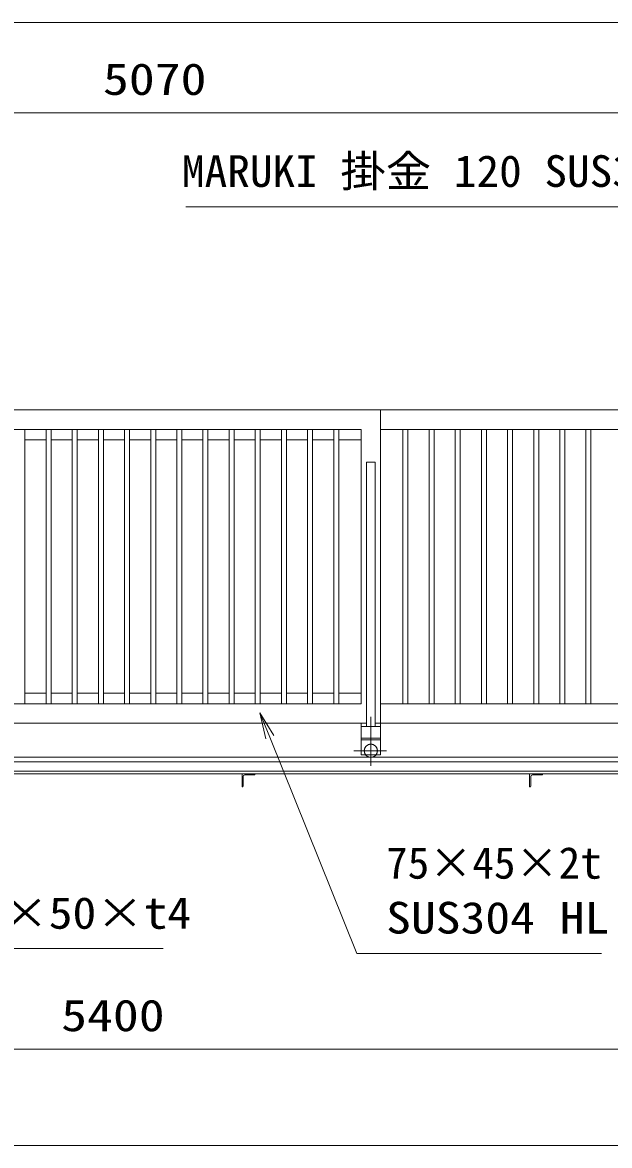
# Model space of a CAD drawing. Units: millimetres at full size. Extents: x -11880 to 11880, y -8400 to 8400.
# Drawn here: x -1929 to 317, y 795 to 5094 of the extents above; entities that cross this region are included whole.
import ezdxf
from ezdxf.enums import TextEntityAlignment as Align

# ---------------------------------------------------------------- set-up
doc = ezdxf.new("R2010")
doc.units = ezdxf.units.MM
doc.header["$LTSCALE"] = 30
doc.linetypes.add('USER4', pattern=[80, 60, -20])
doc.linetypes.add('USER5', pattern=[160, 100, -20, 20, -20])
for name, color, linetype, lineweight in [('0-1_外形線', 7, 'Continuous', 18), ('0-2_01', 4, 'Continuous', 18), ('0-8_寸法線', 3, 'Continuous', 18)]:
    doc.layers.add(name, color=color, linetype=linetype, lineweight=lineweight)
doc.styles.add('ＭＳ ゴシック', font='')
doc.styles.get('ＭＳ ゴシック').set_extended_font_data('MS Gothic')

# ---------------------------------------------------------------- blocks, each defined once
blk = doc.blocks.new('S159')
at = {"layer": '0-8_寸法線'}
for points in [[(12685171, -15406651), (12636031, -15406651), (12629405.6, -15390848.2), (12628245.7, -15388081.5)], [(12629866.7, -15390654.8), (12628245.7, -15388081.5), (12628944.5, -15391041.5)]]:
    blk.add_lwpolyline(points, dxfattribs=at)
at = {"layer": '0-8_寸法線', "color": 254, "style": 'ＭＳ ゴシック'}
for s, width, p in [('枕木 ＠1100', 0.9, (12639811, -15399160.5)), ('SS400 L-50×50×t4', 1.1, (12639379, -15405460.5))]:
    blk.add_text(s, height=3637, dxfattribs=dict(at, width=width)).set_placement(p, align=Align.BOTTOM_LEFT)
blk = doc.blocks.new('S160')
at = {"layer": '0-8_寸法線'}
for points in [[(12735457.7, -15407199.1), (12707399.3, -15407199.1), (12697392.9, -15382354.8), (12696272.1, -15379572)], [(12697856.7, -15382168), (12696272.1, -15379572), (12696929.1, -15382541.6)]]:
    blk.add_lwpolyline(points, dxfattribs=at)
at = {"layer": '0-8_寸法線', "color": 254, "style": 'ＭＳ ゴシック'}
blk.add_text('75×45×2t', height=3637, dxfattribs=at).set_placement((12710747.3, -15399708.6), align=Align.BOTTOM_LEFT)
at = {"layer": '0-8_寸法線', "color": 254, "style": 'ＭＳ ゴシック', "width": 1.15}
blk.add_text('SUS304 HL', height=3637, dxfattribs=at).set_placement((12710747.3, -15406008.6), align=Align.BOTTOM_LEFT)
blk = doc.blocks.new('S165')
at = {"layer": '0-8_寸法線'}
for points in [[(12687747.1, -15321462.8), (12746131.9, -15321462.8), (12759001.6, -15346994.5), (12760352, -15349673.4)], [(12758555.1, -15347219.5), (12760352, -15349673.4), (12759448.1, -15346769.4)]]:
    blk.add_lwpolyline(points, dxfattribs=at)
at = {"layer": '0-8_寸法線', "color": 254, "style": 'ＭＳ ゴシック', "width": 1.05}
blk.add_text('MARUKI 掛金 120 SUS304', height=3637, dxfattribs=at).set_placement((12687315.1, -15320272.3), align=Align.BOTTOM_LEFT)

msp = doc.modelspace()

# ---------------------------------------------------------------- linework, layer by layer
at = {"layer": '0-1_外形線'}
for p, q in [((-1572.66, 3611.32), (-2223.83, 3611.32)), ((-1572.66, 3611.32), (-2223.83, 3611.32)), ((-1228.49, 3611.32), (-1572.66, 3611.32)), ((-1228.49, 3611.32), (-1572.66, 3611.32)), ((1106.17, 3611.32), (-1228.49, 3611.32)), ((1106.17, 3611.32), (-1228.49, 3611.32)), ((-558.83, 2411.31), (-558.83, 3611.32)), ((-558.83, 2411.31), (-558.83, 3611.32)), ((-1565.85, 3536.32), (-2223.83, 3536.32)), ((-1565.85, 3536.32), (-2223.83, 3536.32)), ((-1919.33, 2486.31), (-1919.33, 3536.32)), ((-1919.33, 2486.31), (-1919.33, 3536.32)), ((-1838.33, 2486.31), (-1838.33, 3536.32)), ((-1838.33, 2486.31), (-1838.33, 3536.32)), ((-1819.33, 2486.31), (-1819.33, 3536.32)), ((-1819.33, 2486.31), (-1819.33, 3536.32)), ((-1738.33, 2486.31), (-1738.33, 3536.32)), ((-1738.33, 2486.31), (-1738.33, 3536.32)), ((-1719.33, 2486.31), (-1719.33, 3536.32)), ((-1719.33, 2486.31), (-1719.33, 3536.32)), ((-1638.33, 2486.31), (-1638.33, 3536.32)), ((-1638.33, 2486.31), (-1638.33, 3536.32)), ((-1619.33, 2486.31), (-1619.33, 3536.32)), ((-1619.33, 2486.31), (-1619.33, 3536.32)), ((-1220.06, 3536.32), (-1565.85, 3536.32)), ((-1220.06, 3536.32), (-1565.85, 3536.32)), ((-1538.33, 2486.31), (-1538.33, 3536.32)), ((-1538.33, 2486.31), (-1538.33, 3536.32)), ((-1519.33, 2486.31), (-1519.33, 3536.32)), ((-1519.33, 2486.31), (-1519.33, 3536.32)), ((-1438.33, 2486.31), (-1438.33, 3536.32)), ((-1438.33, 2486.31), (-1438.33, 3536.32)), ((-1419.33, 2486.31), (-1419.33, 3536.32)), ((-1419.33, 2486.31), (-1419.33, 3536.32)), ((-1338.33, 2486.31), (-1338.33, 3536.32)), ((-1338.33, 2486.31), (-1338.33, 3536.32)), ((-1319.33, 2486.31), (-1319.33, 3536.32)), ((-1319.33, 2486.31), (-1319.33, 3536.32)), ((-1238.33, 2486.31), (-1238.33, 3536.32)), ((-1238.33, 2486.31), (-1238.33, 3536.32)), ((-633.83, 3536.32), (-1220.06, 3536.32)), ((-633.83, 3536.32), (-1220.06, 3536.32)), ((-1219.33, 2486.31), (-1219.33, 3536.32)), ((-1219.33, 2486.31), (-1219.33, 3536.32)), ((-1138.33, 2486.31), (-1138.33, 3536.32)), ((-1138.33, 2486.31), (-1138.33, 3536.32)), ((-1119.33, 2486.31), (-1119.33, 3536.32)), ((-1119.33, 2486.31), (-1119.33, 3536.32)), ((-1038.33, 2486.31), (-1038.33, 3536.32)), ((-1038.33, 2486.31), (-1038.33, 3536.32)), ((-1019.33, 2486.31), (-1019.33, 3536.32)), ((-1019.33, 2486.31), (-1019.33, 3536.32)), ((-938.33, 2486.31), (-938.33, 3536.32)), ((-938.33, 2486.31), (-938.33, 3536.32)), ((-919.33, 2486.31), (-919.33, 3536.32)), ((-919.33, 2486.31), (-919.33, 3536.32)), ((-838.33, 2486.31), (-838.33, 3536.32)), ((-838.33, 2486.31), (-838.33, 3536.32)), ((-819.33, 2486.31), (-819.33, 3536.32)), ((-819.33, 2486.31), (-819.33, 3536.32)), ((-738.33, 2486.31), (-738.33, 3536.32)), ((-738.33, 2486.31), (-738.33, 3536.32)), ((-719.33, 2486.31), (-719.33, 3536.32)), ((-719.33, 2486.31), (-719.33, 3536.32)), ((-633.83, 2486.31), (-633.83, 3536.32)), ((-633.83, 2486.31), (-633.83, 3536.32)), ((1031.17, 3536.32), (-558.83, 3536.32)), ((1031.17, 3536.32), (-558.83, 3536.32)), ((-473.33, 2486.31), (-473.33, 3536.32)), ((-473.33, 2486.31), (-473.33, 3536.32)), ((-454.33, 2486.31), (-454.33, 3536.32)), ((-454.33, 2486.31), (-454.33, 3536.32)), ((-373.33, 2486.31), (-373.33, 3536.32)), ((-373.33, 2486.31), (-373.33, 3536.32)), ((-354.33, 2486.31), (-354.33, 3536.32)), ((-354.33, 2486.31), (-354.33, 3536.32)), ((-273.33, 2486.31), (-273.33, 3536.32)), ((-273.33, 2486.31), (-273.33, 3536.32)), ((-254.33, 2486.31), (-254.33, 3536.32)), ((-254.33, 2486.31), (-254.33, 3536.32)), ((-173.33, 2486.31), (-173.33, 3536.32)), ((-173.33, 2486.31), (-173.33, 3536.32)), ((-154.33, 2486.31), (-154.33, 3536.32)), ((-154.33, 2486.31), (-154.33, 3536.32)), ((-73.33, 2486.31), (-73.33, 3536.32)), ((-73.33, 2486.31), (-73.33, 3536.32)), ((-54.33, 2486.31), (-54.33, 3536.32)), ((-54.33, 2486.31), (-54.33, 3536.32)), ((26.67, 2486.31), (26.67, 3536.32)), ((26.67, 2486.31), (26.67, 3536.32)), ((45.67, 2486.31), (45.67, 3536.32)), ((45.67, 2486.31), (45.67, 3536.32)), ((126.67, 2486.31), (126.67, 3536.32)), ((126.67, 2486.31), (126.67, 3536.32)), ((145.67, 2486.31), (145.67, 3536.32)), ((145.67, 2486.31), (145.67, 3536.32)), ((226.67, 2486.31), (226.67, 3536.32)), ((226.67, 2486.31), (226.67, 3536.32)), ((245.67, 2486.31), (245.67, 3536.32)), ((245.67, 2486.31), (245.67, 3536.32)), ((-1919.33, 3496.32), (-1838.33, 3496.32)), ((-1919.33, 3496.32), (-1838.33, 3496.32)), ((-1819.33, 3496.32), (-1738.33, 3496.32)), ((-1819.33, 3496.32), (-1738.33, 3496.32)), ((-1719.33, 3496.32), (-1638.33, 3496.32)), ((-1719.33, 3496.32), (-1638.33, 3496.32)), ((-1619.33, 3496.32), (-1538.33, 3496.32)), ((-1619.33, 3496.32), (-1538.33, 3496.32)), ((-1519.33, 3496.32), (-1438.33, 3496.32)), ((-1519.33, 3496.32), (-1438.33, 3496.32)), ((-1419.33, 3496.32), (-1338.33, 3496.32)), ((-1419.33, 3496.32), (-1338.33, 3496.32)), ((-1319.33, 3496.32), (-1238.33, 3496.32)), ((-1319.33, 3496.32), (-1238.33, 3496.32)), ((-1219.33, 3496.32), (-1138.33, 3496.32)), ((-1219.33, 3496.32), (-1138.33, 3496.32)), ((-1119.33, 3496.32), (-1038.33, 3496.32)), ((-1119.33, 3496.32), (-1038.33, 3496.32)), ((-1019.33, 3496.32), (-938.33, 3496.32)), ((-1019.33, 3496.32), (-938.33, 3496.32)), ((-919.33, 3496.32), (-838.33, 3496.32)), ((-919.33, 3496.32), (-838.33, 3496.32)), ((-819.33, 3496.32), (-738.33, 3496.32)), ((-819.33, 3496.32), (-738.33, 3496.32)), ((-719.33, 3496.32), (-633.83, 3496.32)), ((-719.33, 3496.32), (-633.83, 3496.32)), ((-612.33, 3411.32), (-612.33, 2399.31)), ((-612.33, 3411.32), (-612.33, 2399.31)), ((-612.33, 3411.32), (-580.33, 3411.32)), ((-612.33, 3411.32), (-580.33, 3411.32)), ((-580.33, 3411.32), (-580.33, 2399.31)), ((-580.33, 3411.32), (-580.33, 2399.31)), ((-1838.33, 2526.31), (-1919.33, 2526.31)), ((-1838.33, 2526.31), (-1919.33, 2526.31)), ((-1738.33, 2526.31), (-1819.33, 2526.31)), ((-1738.33, 2526.31), (-1819.33, 2526.31)), ((-1638.33, 2526.31), (-1719.33, 2526.31)), ((-1638.33, 2526.31), (-1719.33, 2526.31)), ((-1538.33, 2526.31), (-1619.33, 2526.31)), ((-1538.33, 2526.31), (-1619.33, 2526.31)), ((-1438.33, 2526.31), (-1519.33, 2526.31)), ((-1438.33, 2526.31), (-1519.33, 2526.31)), ((-1338.33, 2526.31), (-1419.33, 2526.31)), ((-1338.33, 2526.31), (-1419.33, 2526.31)), ((-1238.33, 2526.31), (-1319.33, 2526.31)), ((-1238.33, 2526.31), (-1319.33, 2526.31)), ((-1138.33, 2526.31), (-1219.33, 2526.31)), ((-1138.33, 2526.31), (-1219.33, 2526.31)), ((-1038.33, 2526.31), (-1119.33, 2526.31)), ((-1038.33, 2526.31), (-1119.33, 2526.31)), ((-938.33, 2526.31), (-1019.33, 2526.31)), ((-938.33, 2526.31), (-1019.33, 2526.31)), ((-838.33, 2526.31), (-919.33, 2526.31)), ((-838.33, 2526.31), (-919.33, 2526.31)), ((-738.33, 2526.31), (-819.33, 2526.31)), ((-738.33, 2526.31), (-819.33, 2526.31)), ((-633.83, 2526.31), (-719.33, 2526.31)), ((-633.83, 2526.31), (-719.33, 2526.31)), ((-633.83, 2486.31), (-2223.83, 2486.31)), ((-633.83, 2486.31), (-2223.83, 2486.31)), ((-558.83, 2486.31), (1031.17, 2486.31)), ((-558.83, 2486.31), (1031.17, 2486.31)), ((-612.33, 2411.31), (-2223.83, 2411.31)), ((-612.33, 2411.31), (-2223.83, 2411.31)), ((1051.17, 2411.31), (-580.33, 2411.31)), ((1051.17, 2411.31), (-580.33, 2411.31)), ((1111.17, 2281.31), (-6001.83, 2281.31)), ((1111.17, 2281.31), (-6001.83, 2281.31)), ((1111.17, 2263.81), (-6001.83, 2263.81)), ((1111.17, 2263.81), (-6001.83, 2263.81)), ((1111.17, 2228.11), (-6001.83, 2228.11)), ((1111.17, 2228.11), (-6001.83, 2228.11)), ((1111.17, 2217.81), (-6001.83, 2217.81)), ((1111.17, 2217.81), (-6001.83, 2217.81)), ((-1088.83, 2217.81), (-1088.83, 2167.81)), ((-1084.83, 2170.81), (-1084.83, 2207.31)), ((-1084.83, 2170.81), (-1084.83, 2207.31)), ((-1078.33, 2213.81), (-1041.83, 2213.81)), ((-1078.33, 2213.81), (-1041.83, 2213.81)), ((-1038.83, 2216.81), (-1038.83, 2217.81)), ((-1038.83, 2216.81), (-1038.83, 2217.81)), ((6.17, 2217.81), (56.17, 2217.81)), ((6.17, 2217.81), (56.17, 2217.81)), ((11.17, 2217.81), (11.17, 2167.81)), ((15.17, 2170.81), (15.17, 2207.31)), ((15.17, 2170.81), (15.17, 2207.31)), ((21.67, 2213.81), (58.17, 2213.81)), ((21.67, 2213.81), (58.17, 2213.81)), ((61.17, 2216.81), (61.17, 2217.81)), ((61.17, 2216.81), (61.17, 2217.81)), ((-1088.83, 2167.81), (-1087.83, 2167.81)), ((11.17, 2167.81), (12.17, 2167.81))]:
    msp.add_line(p, q, dxfattribs=at)
for points in [[(-1088.83, 2217.81), (-1088.83, 2167.81), (-1087.83, 2167.81)], [(11.17, 2217.81), (11.17, 2167.81), (12.17, 2167.81)]]:
    msp.add_lwpolyline(points, dxfattribs=at)
for centre, radius, start, end in [((-1078.33, 2207.31), 6.5, 90, 180), ((-1078.33, 2207.31), 6.5, 90, 180), ((-1041.83, 2216.81), 3, 270, 0), ((-1041.83, 2216.81), 3, 270, 0), ((21.67, 2207.31), 6.5, 90, 180), ((21.67, 2207.31), 6.5, 90, 180), ((58.17, 2216.81), 3, 270, 0), ((58.17, 2216.81), 3, 270, 0), ((-1087.83, 2170.81), 3, 270, 0), ((-1087.83, 2170.81), 3, 270, 0), ((12.17, 2170.81), 3, 270, 0), ((12.17, 2170.81), 3, 270, 0)]:
    msp.add_arc(centre, radius, start, end, dxfattribs=at)
at = {"layer": '0-2_01', "color": 7}
for p, q in [((-633.83, 2411.31), (-633.83, 2291.31)), ((-633.83, 2411.31), (-633.83, 2291.31)), ((-558.83, 2411.31), (-558.83, 2291.31)), ((-558.83, 2411.31), (-558.83, 2291.31)), ((-633.83, 2399.31), (-558.83, 2399.31)), ((-633.83, 2399.31), (-558.83, 2399.31)), ((-633.83, 2354.31), (-558.83, 2354.31)), ((-633.83, 2354.31), (-558.83, 2354.31)), ((-633.83, 2291.31), (-558.83, 2291.31)), ((-633.83, 2291.31), (-558.83, 2291.31))]:
    msp.add_line(p, q, dxfattribs=at)
at = {"layer": '0-2_01', "linetype": 'USER5'}
for p, q in [((-596.33, 2435.63), (-596.33, 2248.52)), ((-596.33, 2435.63), (-596.33, 2248.52)), ((-661.44, 2306.31), (-536.1, 2306.31)), ((-661.44, 2306.31), (-536.1, 2306.31))]:
    msp.add_line(p, q, dxfattribs=at)
at = {"layer": '0-2_01', "linetype": 'USER4'}
msp.add_line((-633.83, 2348.31), (-558.83, 2348.31), dxfattribs=at)
msp.add_line((-633.83, 2348.31), (-558.83, 2348.31), dxfattribs=at)
at = {"layer": '0-2_01', "color": 7}
for start, end in [(323.1301, 216.8699), (216.8699, 323.1301)]:
    msp.add_arc((-596.33, 2306.31), 25, start, end, dxfattribs=at)
at = {"layer": '0-2_01', "linetype": 'USER4'}
for start, end in [(323.1301, 216.8699), (216.8699, 323.1301)]:
    msp.add_arc((-596.33, 2306.31), 25, start, end, dxfattribs=at)
at = {"layer": '0-8_寸法線'}
for p, q in [((6186.17, 5093.94), (-3963.83, 5093.94)), ((1106.17, 4747.64), (-3963.83, 4747.64)), ((-4288.83, 1163.81), (1111.17, 1163.81)), ((-6013.83, 795.22), (8236.17, 795.22))]:
    msp.add_line(p, q, dxfattribs=at)

# ---------------------------------------------------------------- block references
at = {"layer": '0-8_寸法線', "xscale": 0.03333333, "yscale": 0.03333333}
for name in ['S165', 'S160', 'S159']:
    msp.add_blockref(name, (-424229.35, 515103.86), dxfattribs=at)

# ---------------------------------------------------------------- texts
at = {"layer": '0-8_寸法線', "color": 254, "style": 'ＭＳ ゴシック', "width": 1.2}
for s, p in [('5070', (-1620.83, 4780.32)), ('5400', (-1780.83, 1196.5))]:
    msp.add_text(s, height=121.2, dxfattribs=at).set_placement(p, align=Align.BOTTOM_LEFT)

doc.saveas('drawing.dxf')
